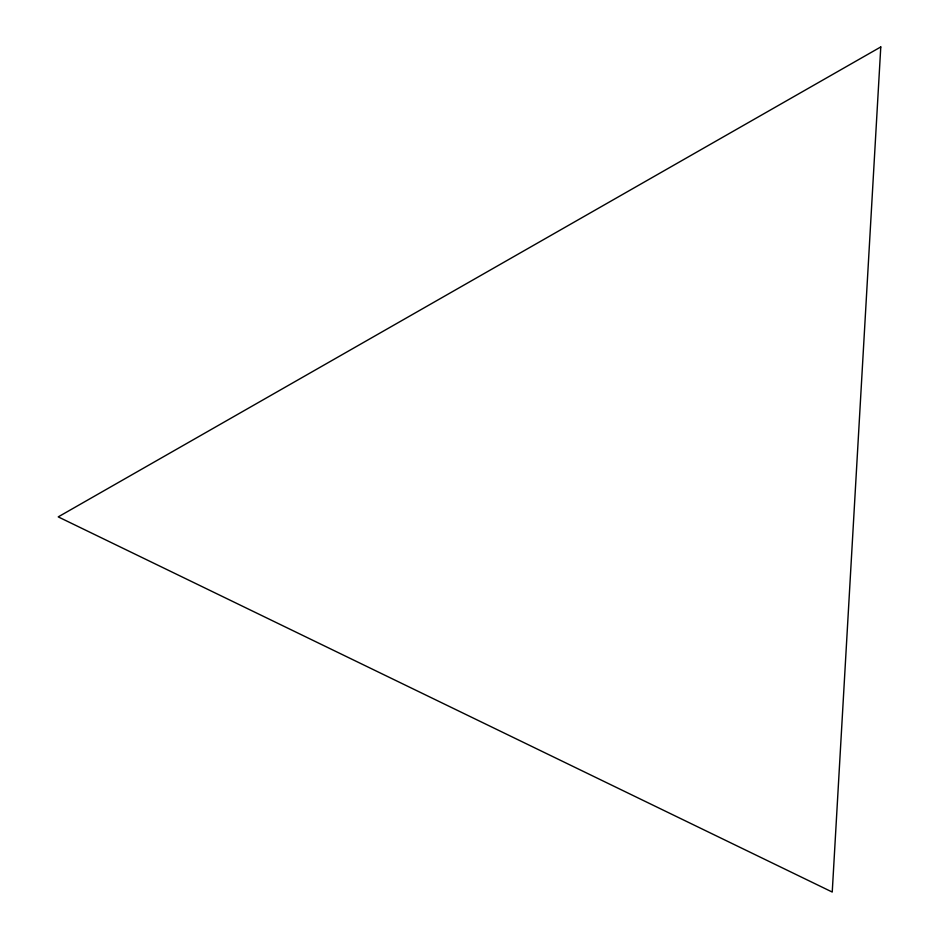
<?xml version="1.0" encoding="UTF-8"?>
<svg xmlns="http://www.w3.org/2000/svg" width="939" height="939" viewBox="0 0 939 939"><rect width="100%" height="100%" fill="white"/><g stroke="black" fill="none" stroke-linecap="round" stroke-linejoin="round"><path stroke-width="1.41" d="M880.782 46.95L832.236 892.05L58.218 516.884L880.782 46.95"/></g></svg>
